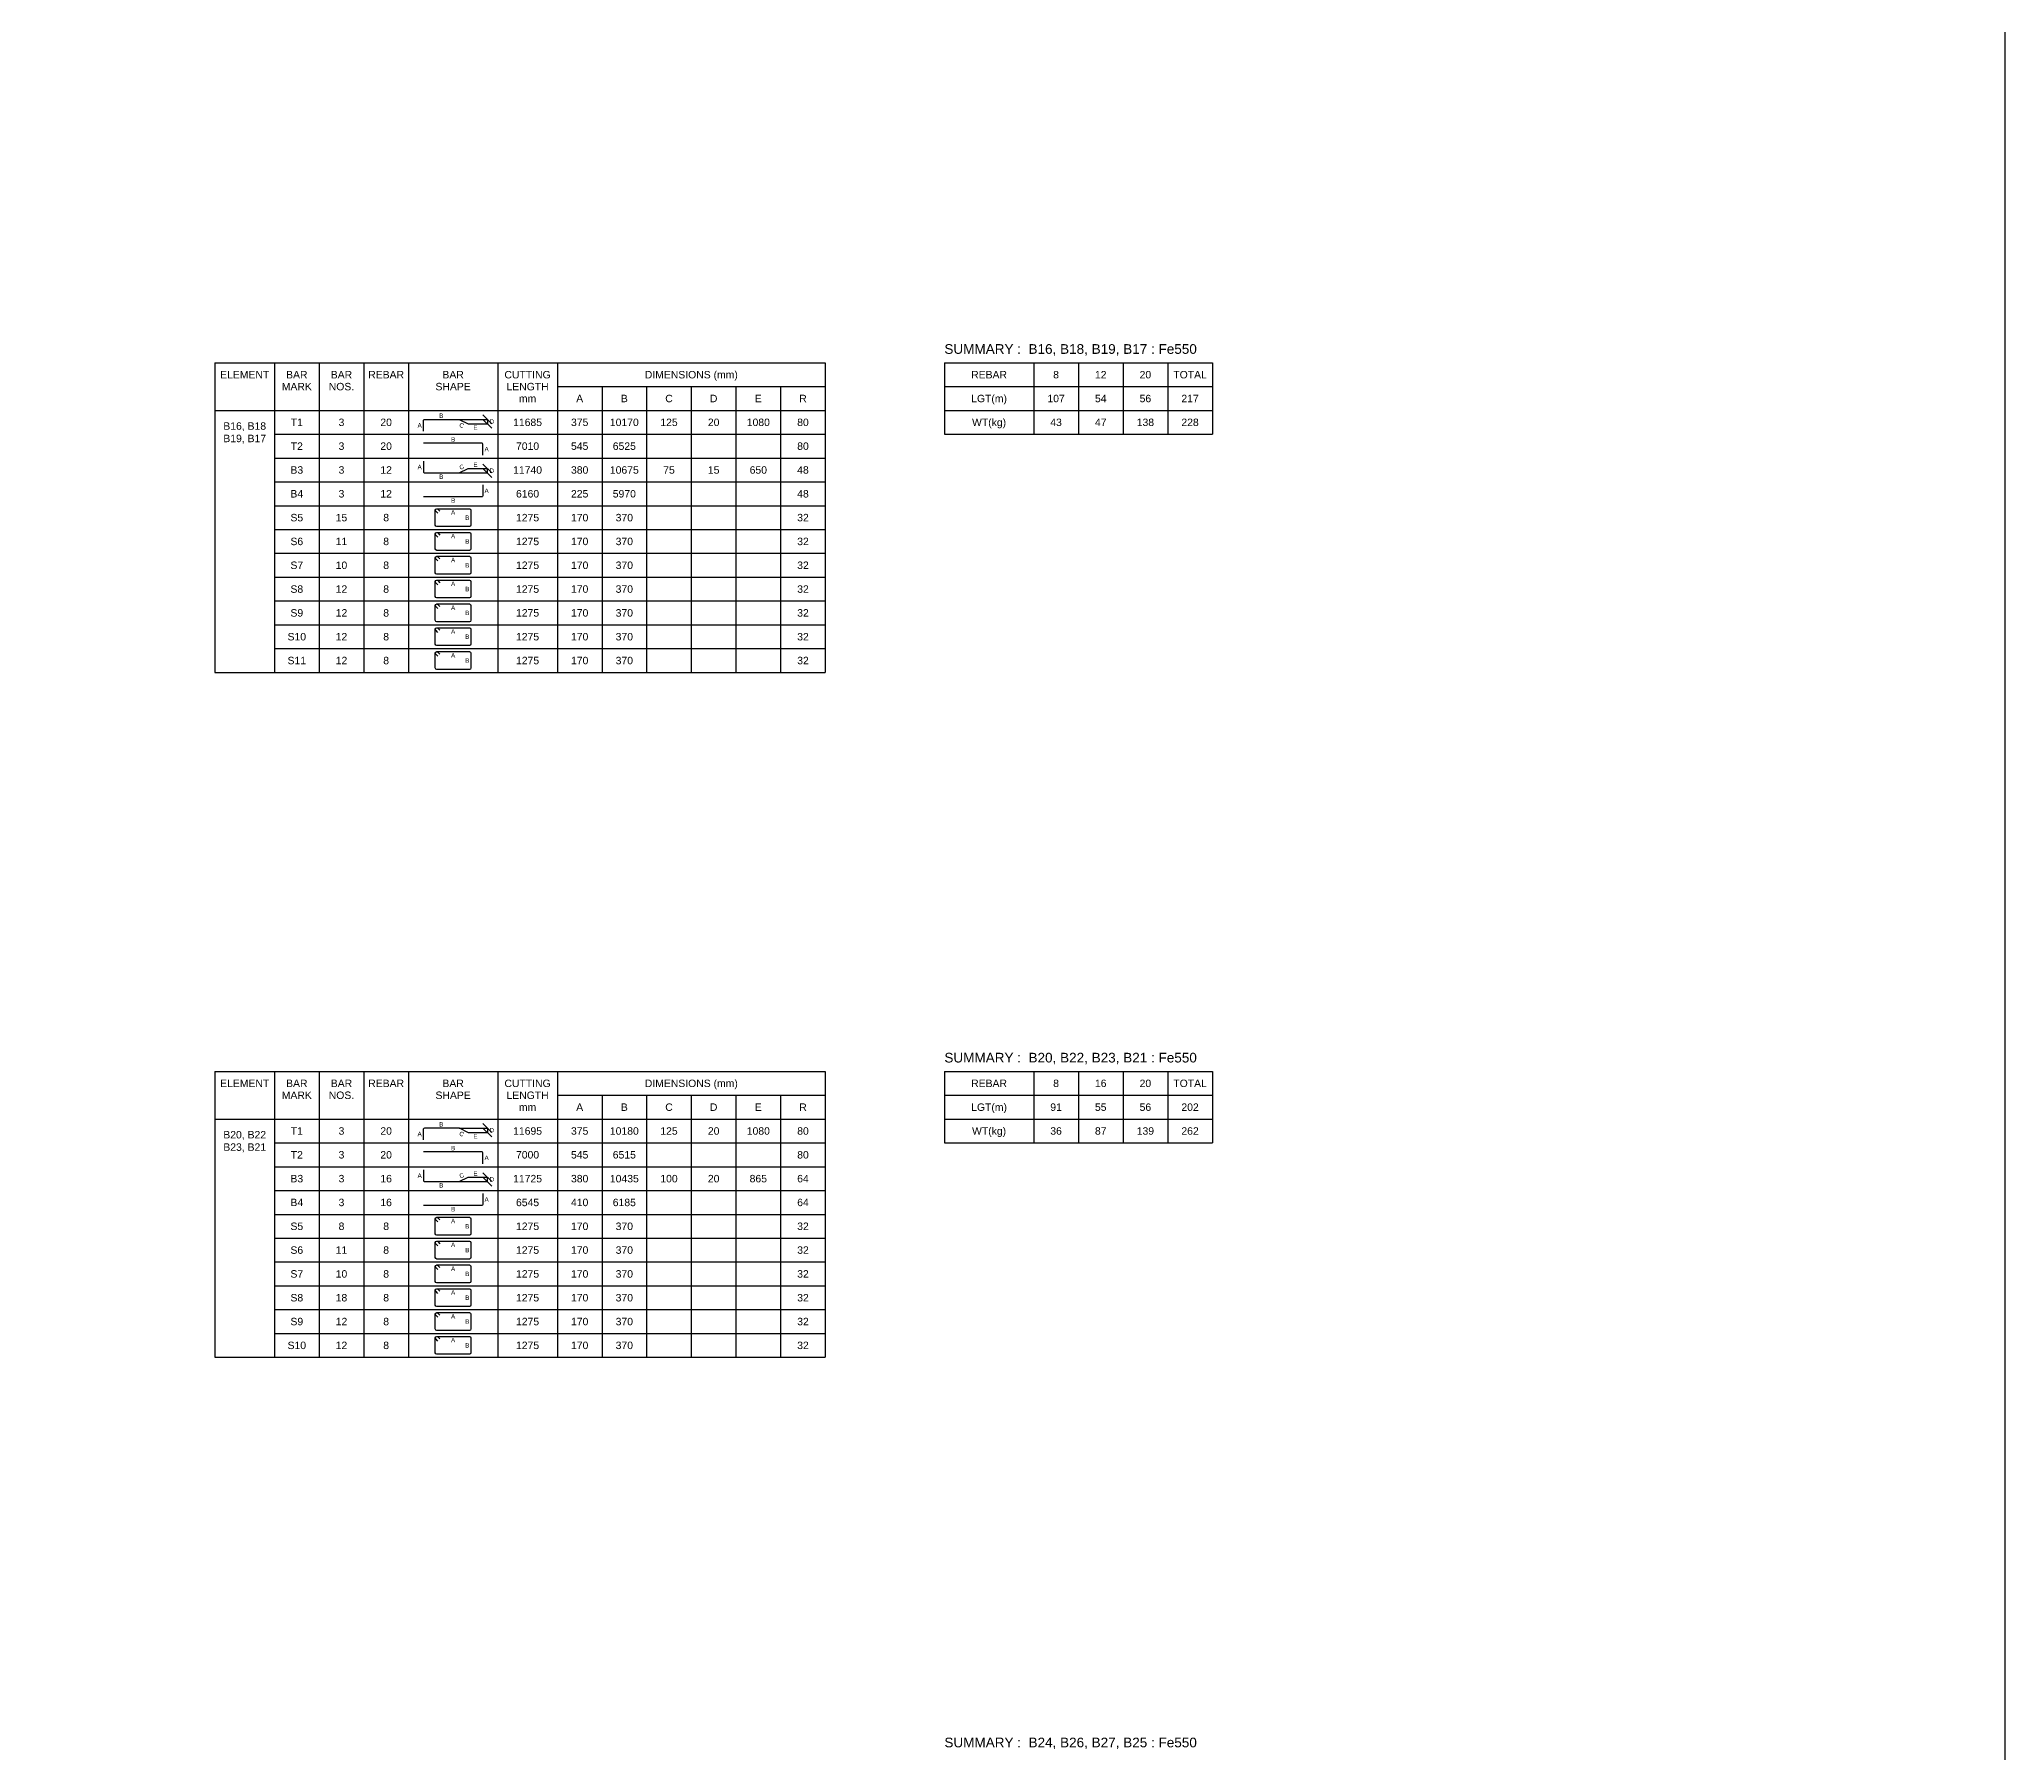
# Model space of a CAD drawing. Header units: inches. Extents: x -816171 to 9366335, y -450961 to 689132.
# Drawn here: x 4089560 to 4155568, y 207179 to 264723 of the extents above; entities that cross this region are included whole.
import ezdxf
from ezdxf.enums import TextEntityAlignment as Align

# ---------------------------------------------------------------- set-up
doc = ezdxf.new("R2010")
doc.units = ezdxf.units.IN
doc.header["$MEASUREMENT"] = 0
for name, color, linetype in [('Dimension', 31, 'Continuous'), ('Reinforcement', 130, 'Continuous'), ('Schedule Header', 4, 'Continuous'), ('Schedule Line', 60, 'Continuous'), ('Text', 31, 'Continuous')]:
    doc.layers.add(name, color=color, linetype=linetype)
doc.styles.add('SC-SansSerif', font='SansSerif')
doc.styles.get("Standard").update_dxf_attribs({"font": 'txt.shx'})
doc.dimstyles.new('SCBBSDim', dxfattribs={"dimtxt": 225, "dimasz": 0.18, "dimexe": 0, "dimexo": 0, "dimgap": 0, "dimtad": 1, "dimtoh": 1, "dimdec": 0, "dimzin": 0, "dimdsep": 46, "dimtxsty": 'Standard', "dimtsz": 150, "dimcen": 0.09, "dimclrd": 8, "dimclre": 8, "dimclrt": 3, "dimadec": 0, "dimazin": 0, "dimtfac": 1, "dimtdec": 0, "dimtix": 1, "dimtofl": 0, "dimtmove": 0, "dimatfit": 3, "dimfxl": 1, "dimtolj": 1, "dimtzin": 0, "dimarcsym": 0})

# ---------------------------------------------------------------- blocks, each defined once
blk = doc.blocks.new('*D1667')
at = {"layer": 'DEFPOINTS', "color": 0, "transparency": 16777216}
for p in [(4103658, 251959), (4103958, 251809), (4104608, 251809)]:
    blk.add_point(p, dxfattribs=at)
at = {"layer": 'Dimension', "color": 8, "lineweight": -2, "transparency": 16777216}
for p, q in [((4103658, 251959), (4104608, 251959)), ((4103958, 251809), (4104608, 251809)), ((4104758, 251809), (4104458, 252109)), ((4104758, 251659), (4104458, 251959)), ((4104608, 251959), (4104608, 251809))]:
    blk.add_line(p, q, dxfattribs=at)
blk = doc.blocks.new('*D1668')
at = {"layer": 'DEFPOINTS', "color": 0, "transparency": 16777216}
for p in [(4103958, 250309), (4104608, 250309), (4103658, 250159)]:
    blk.add_point(p, dxfattribs=at)
at = {"layer": 'Dimension', "color": 8, "lineweight": -2, "transparency": 16777216}
for p, q in [((4103958, 250309), (4104608, 250309)), ((4104758, 250159), (4104458, 250459)), ((4104758, 250009), (4104458, 250309)), ((4104608, 250159), (4104608, 250309)), ((4103658, 250159), (4104608, 250159))]:
    blk.add_line(p, q, dxfattribs=at)
blk = doc.blocks.new('*D1697')
at = {"layer": 'DEFPOINTS', "color": 0, "transparency": 16777216}
for p in [(4103658, 228159), (4103958, 228009), (4104608, 228009)]:
    blk.add_point(p, dxfattribs=at)
at = {"layer": 'Dimension', "color": 8, "lineweight": -2, "transparency": 16777216}
for p, q in [((4103658, 228159), (4104608, 228159)), ((4103958, 228009), (4104608, 228009)), ((4104758, 228009), (4104458, 228309)), ((4104758, 227859), (4104458, 228159)), ((4104608, 228159), (4104608, 228009))]:
    blk.add_line(p, q, dxfattribs=at)
blk = doc.blocks.new('*D1698')
at = {"layer": 'DEFPOINTS', "color": 0, "transparency": 16777216}
for p in [(4103958, 226509), (4104608, 226509), (4103658, 226359)]:
    blk.add_point(p, dxfattribs=at)
at = {"layer": 'Dimension', "color": 8, "lineweight": -2, "transparency": 16777216}
for p, q in [((4103958, 226509), (4104608, 226509)), ((4104758, 226359), (4104458, 226659)), ((4104758, 226209), (4104458, 226509)), ((4104608, 226359), (4104608, 226509)), ((4103658, 226359), (4104608, 226359))]:
    blk.add_line(p, q, dxfattribs=at)

msp = doc.modelspace()

# ---------------------------------------------------------------- linework, layer by layer
msp.add_lwpolyline([(3749115.89681, 392838.94799), (4155567.65462, 390657.34345), (4155567.65462, 139178.61934), (3749115.89681, 141360.22388)], close=True)
at = {"layer": 'Reinforcement'}
for points in [[(4102457.94453, 251559.32331), (4102457.94453, 251909.32331, -0.5), (4102507.94453, 251959.32331), (4103657.94453, 251959.32331), (4103957.94453, 251809.32331), (4104457.94453, 251809.32331)], [(4104457.94453, 250759.32331), (4104457.94453, 251109.32331, 0.5), (4104407.94453, 251159.32331), (4102457.94453, 251159.32331)], [(4102457.94453, 250559.32331), (4102457.94453, 250209.32331, 0.5), (4102507.94453, 250159.32331), (4103657.94453, 250159.32331), (4103957.94453, 250309.32331), (4104457.94453, 250309.32331)], [(4104457.94453, 249759.32331), (4104457.94453, 249409.32331, -0.5), (4104407.94453, 249359.32331), (4102457.94453, 249359.32331)], [(4102943.30045, 248803.25749), (4102872.58938, 248873.96778, -0.1989123674), (4102857.94453, 248909.32331, -0.4142046237), (4102907.94453, 248959.32331, -0.1989044359), (4102943.29967, 248944.67884), (4103014.01074, 248873.96856)], [(4102943.30045, 248003.25749), (4102872.58938, 248073.96778, -0.1989123674), (4102857.94453, 248109.32331, -0.4142046237), (4102907.94453, 248159.32331, -0.1989044359), (4102943.29967, 248144.67884), (4103014.01074, 248073.96856)], [(4102943.30045, 247203.25749), (4102872.58938, 247273.96778, -0.1989123674), (4102857.94453, 247309.32331, -0.4142046237), (4102907.94453, 247359.32331, -0.1989044359), (4102943.29967, 247344.67884), (4103014.01074, 247273.96856)], [(4102943.30045, 246403.25749), (4102872.58938, 246473.96778, -0.1989123674), (4102857.94453, 246509.32331, -0.4142046237), (4102907.94453, 246559.32331, -0.1989044359), (4102943.29967, 246544.67884), (4103014.01074, 246473.96856)], [(4102943.30045, 245603.25749), (4102872.58938, 245673.96778, -0.1989123674), (4102857.94453, 245709.32331, -0.4142046237), (4102907.94453, 245759.32331, -0.1989044359), (4102943.29967, 245744.67884), (4103014.01074, 245673.96856)], [(4102943.30045, 244803.25749), (4102872.58938, 244873.96778, -0.1989123674), (4102857.94453, 244909.32331, -0.4142046237), (4102907.94453, 244959.32331, -0.1989044359), (4102943.29967, 244944.67884), (4103014.01074, 244873.96856)], [(4102943.30045, 244003.25749), (4102872.58938, 244073.96778, -0.1989123674), (4102857.94453, 244109.32331, -0.4142046237), (4102907.94453, 244159.32331, -0.1989044359), (4102943.29967, 244144.67884), (4103014.01074, 244073.96856)], [(4102457.94449, 227759.32331), (4102457.94449, 228109.32331, -0.5), (4102507.94449, 228159.32331), (4103657.94449, 228159.32331), (4103957.94449, 228009.32331), (4104457.94449, 228009.32331)], [(4104457.94449, 226959.32331), (4104457.94449, 227309.32331, 0.5), (4104407.94449, 227359.32331), (4102457.94449, 227359.32331)], [(4102457.94449, 226759.32331), (4102457.94449, 226409.32331, 0.5), (4102507.94449, 226359.32331), (4103657.94449, 226359.32331), (4103957.94449, 226509.32331), (4104457.94449, 226509.32331)], [(4104457.94449, 225959.32331), (4104457.94449, 225609.32331, -0.5), (4104407.94449, 225559.32331), (4102457.94449, 225559.32331)], [(4102943.30041, 225003.25749), (4102872.58934, 225073.96778, -0.1989123674), (4102857.94449, 225109.32331, -0.4142046237), (4102907.94449, 225159.32331, -0.1989044359), (4102943.29963, 225144.67884), (4103014.0107, 225073.96856)], [(4102943.30041, 224203.25749), (4102872.58934, 224273.96778, -0.1989123674), (4102857.94449, 224309.32331, -0.4142046237), (4102907.94449, 224359.32331, -0.1989044359), (4102943.29963, 224344.67884), (4103014.0107, 224273.96856)], [(4102943.30041, 223403.25749), (4102872.58934, 223473.96778, -0.1989123674), (4102857.94449, 223509.32331, -0.4142046237), (4102907.94449, 223559.32331, -0.1989044359), (4102943.29963, 223544.67884), (4103014.0107, 223473.96856)], [(4102943.30041, 222603.25749), (4102872.58934, 222673.96778, -0.1989123674), (4102857.94449, 222709.32331, -0.4142046237), (4102907.94449, 222759.32331, -0.1989044359), (4102943.29963, 222744.67884), (4103014.0107, 222673.96856)], [(4102943.30041, 221803.25749), (4102872.58934, 221873.96778, -0.1989123674), (4102857.94449, 221909.32331, -0.4142046237), (4102907.94449, 221959.32331, -0.1989044359), (4102943.29963, 221944.67884), (4103014.0107, 221873.96856)], [(4102943.30041, 221003.25749), (4102872.58934, 221073.96778, -0.1989123674), (4102857.94449, 221109.32331, -0.4142046237), (4102907.94449, 221159.32331, -0.1989044359), (4102943.29963, 221144.67884), (4103014.0107, 221073.96856)]]:
    msp.add_lwpolyline(points, format="xyb", dxfattribs=at)
for points in [[(4102857.94453, 248909.32331, -0.4142046237), (4102907.94453, 248959.32331), (4104007.94453, 248959.32331, -0.4142046237), (4104057.94453, 248909.32331), (4104057.94453, 248409.32331, -0.4142046237), (4104007.94453, 248359.32331), (4102907.94453, 248359.32331, -0.4142046237), (4102857.94453, 248409.32331)], [(4102857.94453, 248109.32331, -0.4142046237), (4102907.94453, 248159.32331), (4104007.94453, 248159.32331, -0.4142046237), (4104057.94453, 248109.32331), (4104057.94453, 247609.32331, -0.4142046237), (4104007.94453, 247559.32331), (4102907.94453, 247559.32331, -0.4142046237), (4102857.94453, 247609.32331)], [(4102857.94453, 247309.32331, -0.4142046237), (4102907.94453, 247359.32331), (4104007.94453, 247359.32331, -0.4142046237), (4104057.94453, 247309.32331), (4104057.94453, 246809.32331, -0.4142046237), (4104007.94453, 246759.32331), (4102907.94453, 246759.32331, -0.4142046237), (4102857.94453, 246809.32331)], [(4102857.94453, 246509.32331, -0.4142046237), (4102907.94453, 246559.32331), (4104007.94453, 246559.32331, -0.4142046237), (4104057.94453, 246509.32331), (4104057.94453, 246009.32331, -0.4142046237), (4104007.94453, 245959.32331), (4102907.94453, 245959.32331, -0.4142046237), (4102857.94453, 246009.32331)], [(4102857.94453, 245709.32331, -0.4142046237), (4102907.94453, 245759.32331), (4104007.94453, 245759.32331, -0.4142046237), (4104057.94453, 245709.32331), (4104057.94453, 245209.32331, -0.4142046237), (4104007.94453, 245159.32331), (4102907.94453, 245159.32331, -0.4142046237), (4102857.94453, 245209.32331)], [(4102857.94453, 244909.32331, -0.4142046237), (4102907.94453, 244959.32331), (4104007.94453, 244959.32331, -0.4142046237), (4104057.94453, 244909.32331), (4104057.94453, 244409.32331, -0.4142046237), (4104007.94453, 244359.32331), (4102907.94453, 244359.32331, -0.4142046237), (4102857.94453, 244409.32331)], [(4102857.94453, 244109.32331, -0.4142046237), (4102907.94453, 244159.32331), (4104007.94453, 244159.32331, -0.4142046237), (4104057.94453, 244109.32331), (4104057.94453, 243609.32331, -0.4142046237), (4104007.94453, 243559.32331), (4102907.94453, 243559.32331, -0.4142046237), (4102857.94453, 243609.32331)], [(4102857.94449, 225109.32331, -0.4142046237), (4102907.94449, 225159.32331), (4104007.94449, 225159.32331, -0.4142046237), (4104057.94449, 225109.32331), (4104057.94449, 224609.32331, -0.4142046237), (4104007.94449, 224559.32331), (4102907.94449, 224559.32331, -0.4142046237), (4102857.94449, 224609.32331)], [(4102857.94449, 224309.32331, -0.4142046237), (4102907.94449, 224359.32331), (4104007.94449, 224359.32331, -0.4142046237), (4104057.94449, 224309.32331), (4104057.94449, 223809.32331, -0.4142046237), (4104007.94449, 223759.32331), (4102907.94449, 223759.32331, -0.4142046237), (4102857.94449, 223809.32331)], [(4102857.94449, 223509.32331, -0.4142046237), (4102907.94449, 223559.32331), (4104007.94449, 223559.32331, -0.4142046237), (4104057.94449, 223509.32331), (4104057.94449, 223009.32331, -0.4142046237), (4104007.94449, 222959.32331), (4102907.94449, 222959.32331, -0.4142046237), (4102857.94449, 223009.32331)], [(4102857.94449, 222709.32331, -0.4142046237), (4102907.94449, 222759.32331), (4104007.94449, 222759.32331, -0.4142046237), (4104057.94449, 222709.32331), (4104057.94449, 222209.32331, -0.4142046237), (4104007.94449, 222159.32331), (4102907.94449, 222159.32331, -0.4142046237), (4102857.94449, 222209.32331)], [(4102857.94449, 221909.32331, -0.4142046237), (4102907.94449, 221959.32331), (4104007.94449, 221959.32331, -0.4142046237), (4104057.94449, 221909.32331), (4104057.94449, 221409.32331, -0.4142046237), (4104007.94449, 221359.32331), (4102907.94449, 221359.32331, -0.4142046237), (4102857.94449, 221409.32331)], [(4102857.94449, 221109.32331, -0.4142046237), (4102907.94449, 221159.32331), (4104007.94449, 221159.32331, -0.4142046237), (4104057.94449, 221109.32331), (4104057.94449, 220609.32331, -0.4142046237), (4104007.94449, 220559.32331), (4102907.94449, 220559.32331, -0.4142046237), (4102857.94449, 220609.32331)]]:
    msp.add_lwpolyline(points, format="xyb", close=True, dxfattribs=at)
at = {"layer": 'Schedule Line'}
for p, q in [((4095457.94453, 253859.32331), (4115957.94453, 253859.32331)), ((4095457.94453, 253859.32331), (4095457.94453, 243459.32331)), ((4097457.94453, 253859.32331), (4097457.94453, 243459.32331)), ((4098957.94453, 253859.32331), (4098957.94453, 243459.32331)), ((4100457.94453, 253859.32331), (4100457.94453, 243459.32331)), ((4101957.94453, 253859.32331), (4101957.94453, 243459.32331)), ((4104957.94453, 253859.32331), (4104957.94453, 243459.32331)), ((4106957.94453, 253859.32331), (4106957.94453, 243459.32331)), ((4115957.94453, 253859.32331), (4115957.94453, 243459.32331)), ((4119957.94453, 253859.32331), (4128957.94453, 253859.32331)), ((4119957.94453, 253859.32331), (4119957.94453, 251459.32331)), ((4122957.94453, 253859.32331), (4122957.94453, 251459.32331)), ((4124457.94453, 253859.32331), (4124457.94453, 251459.32331)), ((4125957.94453, 253859.32331), (4125957.94453, 251459.32331)), ((4127457.94453, 253859.32331), (4127457.94453, 251459.32331)), ((4128957.94453, 253859.32331), (4128957.94453, 251459.32331)), ((4106957.94453, 253059.32331), (4115957.94453, 253059.32331)), ((4108457.94453, 253059.32331), (4108457.94453, 243459.32331)), ((4109957.94453, 253059.32331), (4109957.94453, 243459.32331)), ((4111457.94453, 253059.32331), (4111457.94453, 243459.32331)), ((4112957.94453, 253059.32331), (4112957.94453, 243459.32331)), ((4114457.94453, 253059.32331), (4114457.94453, 243459.32331)), ((4119957.94453, 253059.32331), (4128957.94453, 253059.32331)), ((4095457.94453, 252259.32331), (4115957.94453, 252259.32331)), ((4119957.94453, 252259.32331), (4128957.94453, 252259.32331)), ((4097457.94453, 251459.32331), (4115957.94453, 251459.32331)), ((4119957.94453, 251459.32331), (4128957.94453, 251459.32331)), ((4097457.94453, 250659.32331), (4115957.94453, 250659.32331)), ((4097457.94453, 249859.32331), (4115957.94453, 249859.32331)), ((4097457.94453, 249059.32331), (4115957.94453, 249059.32331)), ((4097457.94453, 248259.32331), (4115957.94453, 248259.32331)), ((4097457.94453, 247459.32331), (4115957.94453, 247459.32331)), ((4097457.94453, 246659.32331), (4115957.94453, 246659.32331)), ((4097457.94453, 245859.32331), (4115957.94453, 245859.32331)), ((4097457.94453, 245059.32331), (4115957.94453, 245059.32331)), ((4097457.94453, 244259.32331), (4115957.94453, 244259.32331)), ((4095457.94453, 243459.32331), (4115957.94453, 243459.32331)), ((4097457.94453, 243459.32331), (4115957.94453, 243459.32331)), ((4095457.94449, 230059.32331), (4115957.94449, 230059.32331)), ((4095457.94449, 230059.32331), (4095457.94449, 220459.32331)), ((4097457.94449, 230059.32331), (4097457.94449, 220459.32331)), ((4098957.94449, 230059.32331), (4098957.94449, 220459.32331)), ((4100457.94449, 230059.32331), (4100457.94449, 220459.32331)), ((4101957.94449, 230059.32331), (4101957.94449, 220459.32331)), ((4104957.94449, 230059.32331), (4104957.94449, 220459.32331)), ((4106957.94449, 230059.32331), (4106957.94449, 220459.32331)), ((4115957.94449, 230059.32331), (4115957.94449, 220459.32331)), ((4119957.94449, 230059.32331), (4128957.94449, 230059.32331)), ((4119957.94449, 230059.32331), (4119957.94449, 227659.32331)), ((4122957.94449, 230059.32331), (4122957.94449, 227659.32331)), ((4124457.94449, 230059.32331), (4124457.94449, 227659.32331)), ((4125957.94449, 230059.32331), (4125957.94449, 227659.32331)), ((4127457.94449, 230059.32331), (4127457.94449, 227659.32331)), ((4128957.94449, 230059.32331), (4128957.94449, 227659.32331)), ((4106957.94449, 229259.32331), (4115957.94449, 229259.32331)), ((4108457.94449, 229259.32331), (4108457.94449, 220459.32331)), ((4109957.94449, 229259.32331), (4109957.94449, 220459.32331)), ((4111457.94449, 229259.32331), (4111457.94449, 220459.32331)), ((4112957.94449, 229259.32331), (4112957.94449, 220459.32331)), ((4114457.94449, 229259.32331), (4114457.94449, 220459.32331)), ((4119957.94449, 229259.32331), (4128957.94449, 229259.32331)), ((4095457.94449, 228459.32331), (4115957.94449, 228459.32331)), ((4119957.94449, 228459.32331), (4128957.94449, 228459.32331)), ((4097457.94449, 227659.32331), (4115957.94449, 227659.32331)), ((4119957.94449, 227659.32331), (4128957.94449, 227659.32331)), ((4097457.94449, 226859.32331), (4115957.94449, 226859.32331)), ((4097457.94449, 226059.32331), (4115957.94449, 226059.32331)), ((4097457.94449, 225259.32331), (4115957.94449, 225259.32331)), ((4097457.94449, 224459.32331), (4115957.94449, 224459.32331)), ((4097457.94449, 223659.32331), (4115957.94449, 223659.32331)), ((4097457.94449, 222859.32331), (4115957.94449, 222859.32331)), ((4097457.94449, 222059.32331), (4115957.94449, 222059.32331)), ((4097457.94449, 221259.32331), (4115957.94449, 221259.32331)), ((4095457.94449, 220459.32331), (4115957.94449, 220459.32331)), ((4097457.94449, 220459.32331), (4115957.94449, 220459.32331))]:
    msp.add_line(p, q, dxfattribs=at)

# ---------------------------------------------------------------- texts
at = {"layer": 'Dimension', "style": 'SC-SansSerif'}
for s, p in [('B', (4103057.94453, 252084.32331)), ('A', (4102332.94453, 251759.32331)), ('E', (4104207.94453, 251684.32331)), ('D', (4104757.94453, 251884.32331)), ('B', (4103457.94453, 251284.32331)), ('A', (4104582.94453, 250959.32331)), ('A', (4102332.94453, 250359.32331)), ('E', (4104207.94453, 250434.32331)), ('D', (4104757.94453, 250234.32331)), ('B', (4103057.94453, 250034.32331)), ('A', (4104582.94453, 249559.32331)), ('A', (4103457.94453, 248834.32331)), ('B', (4103457.94453, 249234.32331)), ('B', (4103932.94453, 248659.32331)), ('A', (4103457.94453, 248034.32331)), ('B', (4103932.94453, 247859.32331)), ('A', (4103457.94453, 247234.32331)), ('B', (4103932.94453, 247059.32331)), ('A', (4103457.94453, 246434.32331)), ('B', (4103932.94453, 246259.32331)), ('A', (4103457.94453, 245634.32331)), ('A', (4103457.94453, 244834.32331)), ('B', (4103932.94453, 245459.32331)), ('B', (4103932.94453, 244659.32331)), ('A', (4103457.94453, 244034.32331)), ('B', (4103932.94453, 243859.32331)), ('A', (4102332.94449, 227959.32331)), ('B', (4103057.94449, 228284.32331)), ('E', (4104207.94449, 227884.32331)), ('D', (4104757.94449, 228084.32331)), ('B', (4103457.94449, 227484.32331)), ('A', (4104582.94449, 227159.32331)), ('A', (4102332.94449, 226559.32331)), ('E', (4104207.94449, 226634.32331)), ('D', (4104757.94449, 226434.32331)), ('B', (4103057.94449, 226234.32331)), ('A', (4104582.94449, 225759.32331)), ('A', (4103457.94449, 225034.32331)), ('B', (4103457.94449, 225434.32331)), ('B', (4103932.94449, 224859.32331)), ('A', (4103457.94449, 224234.32331)), ('B', (4103932.94449, 224059.32331)), ('A', (4103457.94449, 223434.32331)), ('B', (4103932.94449, 223259.32331)), ('A', (4103457.94449, 222634.32331)), ('B', (4103932.94449, 222459.32331)), ('A', (4103457.94449, 221834.32331)), ('B', (4103932.94449, 221659.32331)), ('A', (4103457.94449, 221034.32331)), ('B', (4103932.94449, 220859.32331))]:
    msp.add_text(s, height=150, dxfattribs=at).set_placement(p, align=Align.MIDDLE_CENTER)
for rotation, p in [(-26.5650511771, (4103745.44453, 251759.32331)), (26.5650511771, (4103745.44453, 250359.32331)), (-26.5650511771, (4103745.44449, 227959.32331)), (26.5650511771, (4103745.44449, 226559.32331))]:
    msp.add_text('C', height=150, rotation=rotation, dxfattribs=at).set_placement(p, align=Align.MIDDLE_CENTER)
at = {"layer": 'Schedule Header', "style": 'SC-SansSerif'}
for s, p in [('SUMMARY :  B16, B18, B19, B17 : Fe550', (4119957.94453, 254159.32331)), ('SUMMARY :  B20, B22, B23, B21 : Fe550', (4119957.94449, 230359.32331)), ('SUMMARY :  B24, B26, B27, B25 : Fe550', (4119957.94453, 207359.32331))]:
    msp.add_text(s, height=325, dxfattribs=at).set_placement(p)
for s, p in [('ELEMENT', (4096457.94453, 253459.32331)), ('BAR', (4098207.94453, 253459.32331)), ('BAR', (4099707.94453, 253459.32331)), ('REBAR', (4101207.94453, 253459.32331)), ('BAR', (4103457.94453, 253459.32331)), ('CUTTING', (4105957.94453, 253459.32331)), ('DIMENSIONS (mm)', (4111457.94453, 253459.32331)), ('REBAR', (4121457.94453, 253459.32331)), ('8', (4123707.94453, 253459.32331)), ('12', (4125207.94453, 253459.32331)), ('20', (4126707.94453, 253459.32331)), ('TOTAL', (4128207.94453, 253459.32331)), ('MARK', (4098207.94453, 253059.32331)), ('NOS.', (4099707.94453, 253059.32331)), ('SHAPE', (4103457.94453, 253059.32331)), ('LENGTH', (4105957.94453, 253059.32331)), ('mm', (4105957.94453, 252659.32331)), ('A', (4107707.94453, 252659.32331)), ('B', (4109207.94453, 252659.32331)), ('C', (4110707.94453, 252659.32331)), ('D', (4112207.94453, 252659.32331)), ('E', (4113707.94453, 252659.32331)), ('R', (4115207.94453, 252659.32331)), ('LGT(m)', (4121457.94453, 252659.32331)), ('WT(kg)', (4121457.94453, 251859.32331)), ('ELEMENT', (4096457.94449, 229659.32331)), ('BAR', (4098207.94449, 229659.32331)), ('BAR', (4099707.94449, 229659.32331)), ('REBAR', (4101207.94449, 229659.32331)), ('BAR', (4103457.94449, 229659.32331)), ('CUTTING', (4105957.94449, 229659.32331)), ('DIMENSIONS (mm)', (4111457.94449, 229659.32331)), ('REBAR', (4121457.94449, 229659.32331)), ('8', (4123707.94449, 229659.32331)), ('16', (4125207.94449, 229659.32331)), ('20', (4126707.94449, 229659.32331)), ('TOTAL', (4128207.94449, 229659.32331)), ('MARK', (4098207.94449, 229259.32331)), ('NOS.', (4099707.94449, 229259.32331)), ('SHAPE', (4103457.94449, 229259.32331)), ('LENGTH', (4105957.94449, 229259.32331)), ('mm', (4105957.94449, 228859.32331)), ('A', (4107707.94449, 228859.32331)), ('B', (4109207.94449, 228859.32331)), ('C', (4110707.94449, 228859.32331)), ('D', (4112207.94449, 228859.32331)), ('E', (4113707.94449, 228859.32331)), ('R', (4115207.94449, 228859.32331)), ('LGT(m)', (4121457.94449, 228859.32331)), ('WT(kg)', (4121457.94449, 228059.32331))]:
    msp.add_text(s, height=250, dxfattribs=at).set_placement(p, align=Align.MIDDLE_CENTER)
at = {"layer": 'Text', "style": 'SC-SansSerif'}
for s, p in [('107', (4123707.94453, 252659.32331)), ('54', (4125207.94453, 252659.32331)), ('56', (4126707.94453, 252659.32331)), ('217', (4128207.94453, 252659.32331)), ('T1', (4098207.94453, 251859.32331)), ('3', (4099707.94453, 251859.32331)), ('20', (4101207.94453, 251859.32331)), ('11685', (4105957.94453, 251859.32331)), ('375', (4107707.94453, 251859.32331)), ('10170', (4109207.94453, 251859.32331)), ('125', (4110707.94453, 251859.32331)), ('20', (4112207.94453, 251859.32331)), ('1080', (4113707.94453, 251859.32331)), ('80', (4115207.94453, 251859.32331)), ('43', (4123707.94453, 251859.32331)), ('47', (4125207.94453, 251859.32331)), ('138', (4126707.94453, 251859.32331)), ('228', (4128207.94453, 251859.32331)), ('T2', (4098207.94453, 251059.32331)), ('3', (4099707.94453, 251059.32331)), ('20', (4101207.94453, 251059.32331)), ('7010', (4105957.94453, 251059.32331)), ('545', (4107707.94453, 251059.32331)), ('6525', (4109207.94453, 251059.32331)), ('80', (4115207.94453, 251059.32331)), ('B3', (4098207.94453, 250259.32331)), ('3', (4099707.94453, 250259.32331)), ('12', (4101207.94453, 250259.32331)), ('11740', (4105957.94453, 250259.32331)), ('380', (4107707.94453, 250259.32331)), ('10675', (4109207.94453, 250259.32331)), ('75', (4110707.94453, 250259.32331)), ('15', (4112207.94453, 250259.32331)), ('650', (4113707.94453, 250259.32331)), ('48', (4115207.94453, 250259.32331)), ('B4', (4098207.94453, 249459.32331)), ('3', (4099707.94453, 249459.32331)), ('12', (4101207.94453, 249459.32331)), ('6160', (4105957.94453, 249459.32331)), ('225', (4107707.94453, 249459.32331)), ('5970', (4109207.94453, 249459.32331)), ('48', (4115207.94453, 249459.32331)), ('S5', (4098207.94453, 248659.32331)), ('15', (4099707.94453, 248659.32331)), ('8', (4101207.94453, 248659.32331)), ('1275', (4105957.94453, 248659.32331)), ('170', (4107707.94453, 248659.32331)), ('370', (4109207.94453, 248659.32331)), ('32', (4115207.94453, 248659.32331)), ('S6', (4098207.94453, 247859.32331)), ('11', (4099707.94453, 247859.32331)), ('8', (4101207.94453, 247859.32331)), ('1275', (4105957.94453, 247859.32331)), ('170', (4107707.94453, 247859.32331)), ('370', (4109207.94453, 247859.32331)), ('32', (4115207.94453, 247859.32331)), ('S7', (4098207.94453, 247059.32331)), ('10', (4099707.94453, 247059.32331)), ('8', (4101207.94453, 247059.32331)), ('1275', (4105957.94453, 247059.32331)), ('170', (4107707.94453, 247059.32331)), ('370', (4109207.94453, 247059.32331)), ('32', (4115207.94453, 247059.32331)), ('S8', (4098207.94453, 246259.32331)), ('12', (4099707.94453, 246259.32331)), ('8', (4101207.94453, 246259.32331)), ('1275', (4105957.94453, 246259.32331)), ('170', (4107707.94453, 246259.32331)), ('370', (4109207.94453, 246259.32331)), ('32', (4115207.94453, 246259.32331)), ('S9', (4098207.94453, 245459.32331)), ('12', (4099707.94453, 245459.32331)), ('8', (4101207.94453, 245459.32331)), ('1275', (4105957.94453, 245459.32331)), ('170', (4107707.94453, 245459.32331)), ('370', (4109207.94453, 245459.32331)), ('32', (4115207.94453, 245459.32331)), ('S10', (4098207.94453, 244659.32331)), ('12', (4099707.94453, 244659.32331)), ('8', (4101207.94453, 244659.32331)), ('1275', (4105957.94453, 244659.32331)), ('170', (4107707.94453, 244659.32331)), ('370', (4109207.94453, 244659.32331)), ('32', (4115207.94453, 244659.32331)), ('S11', (4098207.94453, 243859.32331)), ('12', (4099707.94453, 243859.32331)), ('8', (4101207.94453, 243859.32331)), ('1275', (4105957.94453, 243859.32331)), ('170', (4107707.94453, 243859.32331)), ('370', (4109207.94453, 243859.32331)), ('32', (4115207.94453, 243859.32331)), ('91', (4123707.94449, 228859.32331)), ('55', (4125207.94449, 228859.32331)), ('56', (4126707.94449, 228859.32331)), ('202', (4128207.94449, 228859.32331)), ('T1', (4098207.94449, 228059.32331)), ('3', (4099707.94449, 228059.32331)), ('20', (4101207.94449, 228059.32331)), ('11695', (4105957.94449, 228059.32331)), ('375', (4107707.94449, 228059.32331)), ('10180', (4109207.94449, 228059.32331)), ('125', (4110707.94449, 228059.32331)), ('20', (4112207.94449, 228059.32331)), ('1080', (4113707.94449, 228059.32331)), ('80', (4115207.94449, 228059.32331)), ('36', (4123707.94449, 228059.32331)), ('87', (4125207.94449, 228059.32331)), ('139', (4126707.94449, 228059.32331)), ('262', (4128207.94449, 228059.32331)), ('T2', (4098207.94449, 227259.32331)), ('3', (4099707.94449, 227259.32331)), ('20', (4101207.94449, 227259.32331)), ('7000', (4105957.94449, 227259.32331)), ('545', (4107707.94449, 227259.32331)), ('6515', (4109207.94449, 227259.32331)), ('80', (4115207.94449, 227259.32331)), ('B3', (4098207.94449, 226459.32331)), ('3', (4099707.94449, 226459.32331)), ('16', (4101207.94449, 226459.32331)), ('11725', (4105957.94449, 226459.32331)), ('380', (4107707.94449, 226459.32331)), ('10435', (4109207.94449, 226459.32331)), ('100', (4110707.94449, 226459.32331)), ('20', (4112207.94449, 226459.32331)), ('865', (4113707.94449, 226459.32331)), ('64', (4115207.94449, 226459.32331)), ('B4', (4098207.94449, 225659.32331)), ('3', (4099707.94449, 225659.32331)), ('16', (4101207.94449, 225659.32331)), ('6545', (4105957.94449, 225659.32331)), ('410', (4107707.94449, 225659.32331)), ('6185', (4109207.94449, 225659.32331)), ('64', (4115207.94449, 225659.32331)), ('S5', (4098207.94449, 224859.32331)), ('8', (4099707.94449, 224859.32331)), ('8', (4101207.94449, 224859.32331)), ('1275', (4105957.94449, 224859.32331)), ('170', (4107707.94449, 224859.32331)), ('370', (4109207.94449, 224859.32331)), ('32', (4115207.94449, 224859.32331)), ('S6', (4098207.94449, 224059.32331)), ('11', (4099707.94449, 224059.32331)), ('8', (4101207.94449, 224059.32331)), ('1275', (4105957.94449, 224059.32331)), ('170', (4107707.94449, 224059.32331)), ('370', (4109207.94449, 224059.32331)), ('32', (4115207.94449, 224059.32331)), ('S7', (4098207.94449, 223259.32331)), ('10', (4099707.94449, 223259.32331)), ('8', (4101207.94449, 223259.32331)), ('1275', (4105957.94449, 223259.32331)), ('170', (4107707.94449, 223259.32331)), ('370', (4109207.94449, 223259.32331)), ('32', (4115207.94449, 223259.32331)), ('S8', (4098207.94449, 222459.32331)), ('18', (4099707.94449, 222459.32331)), ('8', (4101207.94449, 222459.32331)), ('1275', (4105957.94449, 222459.32331)), ('170', (4107707.94449, 222459.32331)), ('370', (4109207.94449, 222459.32331)), ('32', (4115207.94449, 222459.32331)), ('S9', (4098207.94449, 221659.32331)), ('12', (4099707.94449, 221659.32331)), ('8', (4101207.94449, 221659.32331)), ('1275', (4105957.94449, 221659.32331)), ('170', (4107707.94449, 221659.32331)), ('370', (4109207.94449, 221659.32331)), ('32', (4115207.94449, 221659.32331)), ('S10', (4098207.94449, 220859.32331)), ('12', (4099707.94449, 220859.32331)), ('8', (4101207.94449, 220859.32331)), ('1275', (4105957.94449, 220859.32331)), ('170', (4107707.94449, 220859.32331)), ('370', (4109207.94449, 220859.32331)), ('32', (4115207.94449, 220859.32331))]:
    msp.add_text(s, height=250, dxfattribs=at).set_placement(p, align=Align.MIDDLE_CENTER)
at = {"layer": 'Text', "char_height": 250, "attachment_point": 2, "style": 'SC-SansSerif'}
for s, insert in [('B16, B18\\PB19, B17\\P', (4096457.94453, 251859.32331)), ('B20, B22\\PB23, B21\\P', (4096457.94449, 228059.32331))]:
    msp.add_mtext(s, dxfattribs=dict(at, insert=insert))

# ---------------------------------------------------------------- dimensions: what is measured, and where the dimension line sits
at = {"layer": 'Dimension'}
for base, p1, p2, picture, middle in [((4104607.94453, 251809.32331), (4103657.94453, 251959.32331), (4103957.94453, 251809.32331), '*D1667', (4104607.94453, 251884.32331)), ((4104607.94453, 250309.32331), (4103657.94453, 250159.32331), (4103957.94453, 250309.32331), '*D1668', (4104607.94453, 250234.32331)), ((4104607.94449, 228009.32331), (4103657.94449, 228159.32331), (4103957.94449, 228009.32331), '*D1697', (4104607.94449, 228084.32331)), ((4104607.94449, 226509.32331), (4103657.94449, 226359.32331), (4103957.94449, 226509.32331), '*D1698', (4104607.94449, 226434.32331))]:
    dim = msp.add_linear_dim(base=base, p1=p1, p2=p2, angle=90, text=' ', dimstyle='SCBBSDim', dxfattribs=at)
    dim.commit()
    dim.dimension.update_dxf_attribs({"geometry": picture, "text_midpoint": middle})

doc.saveas('drawing.dxf')
